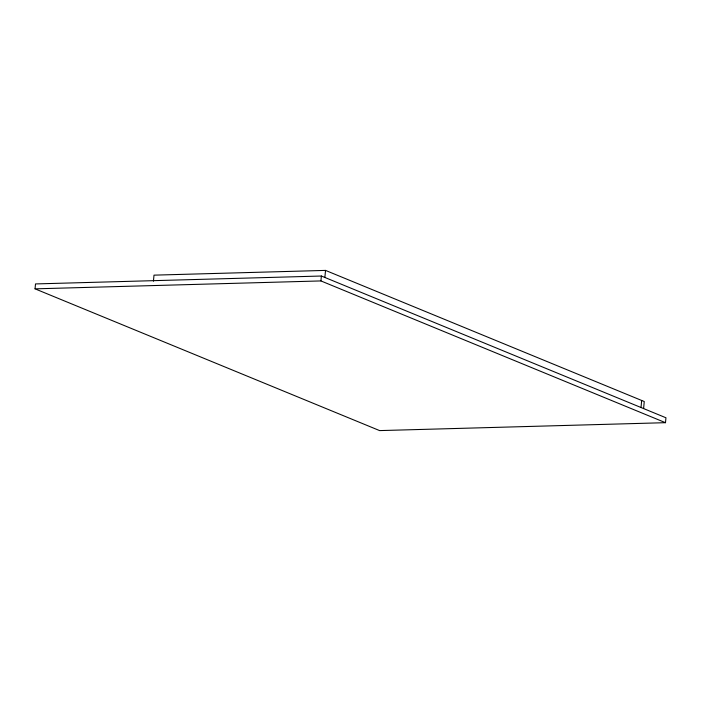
<?xml version="1.0" encoding="UTF-8"?>
<svg xmlns="http://www.w3.org/2000/svg" width="701" height="701" viewBox="0 0 701 701"><rect width="100%" height="100%" fill="white"/><g stroke="black" fill="none" stroke-linecap="round" stroke-linejoin="round"><path stroke-width="1.05" d="M35.05 288.847L35.506 283.931L321.373 276.019L665.95 417.77L665.494 422.685L379.627 430.598L35.05 288.847L320.918 280.926L665.494 422.685M153.44 281.197L154.001 275.151L325.527 270.402L644.254 401.524L643.606 408.578M320.918 280.926L321.373 276.019M324.87 277.456L325.527 270.402M641.021 407.518L641.669 400.464"/></g></svg>
